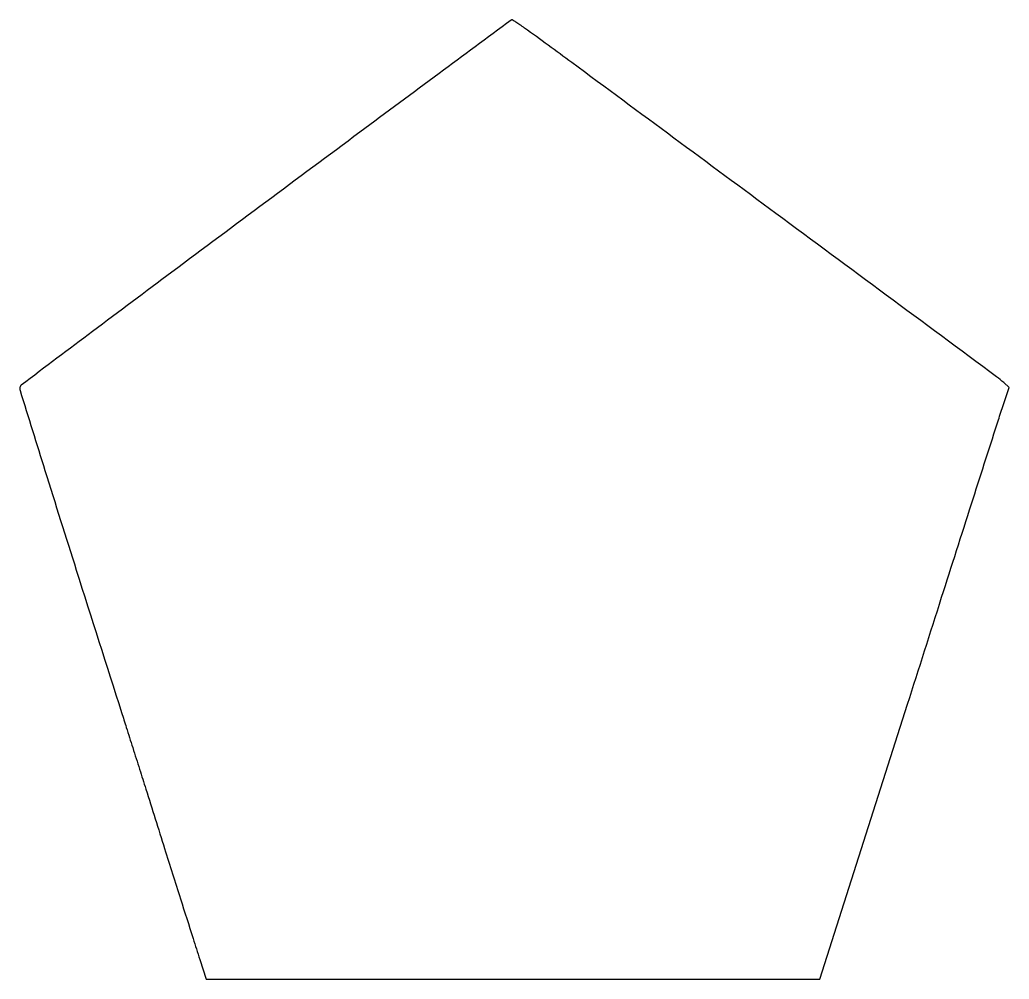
# Model space of a CAD drawing. Extents: x 0 to 388, y 0 to 376.
import ezdxf

# ---------------------------------------------------------------- set-up
doc = ezdxf.new("R2010")
doc.units = 0

msp = doc.modelspace()

# ---------------------------------------------------------------- linework, layer by layer
msp.add_lwpolyline([(96.522875, 304.488232, 0.000472), (59.698979, 277.058708, 0.000779), (28.641241, 253.803233, 0.000043), (0.691307, 232.803039, 0.152311), (0.21285, 232.138551, 0.157064), (0.198356, 230.713049, 0.000152), (9.957248, 199.356186, 0.001252), (22.24641, 160.256385, 0.000447), (39.979107, 104.5, -0.000349), (41.842947, 98.643556, -0.000145), (44.350488, 90.7375, -0.000144), (47.03073, 82.269959, -0.000186), (49.484531, 74.5, 0.000145), (56.847272, 51.179229, 0.00024), (63.073655, 31.510545, 0.000243), (68.015099, 15.953111, 0.001406), (70.650423, 7.75), (73.164244, 0), (193.400186, 0), (313.636127, 0), (347.981139, 107.75, -0.000112), (361.341189, 149.631924, -0.000167), (373.043377, 186.246293, -0.000069), (383.085645, 217.616072, -0.003585), (385.070229, 223.662911), (387.814307, 231.825822), (385.657153, 233.778314, 0.024679), (382.884192, 236.049702, 0.000014), (296.415851, 300.015567, 0.000092), (216.410874, 359.173848, 0.003339), (197.88057, 372.680044, 0.004721), (196.082507, 373.946725, 0.007343), (194.506305, 375.001148, 0.002867), (193.144948, 375.872147, 0.195334), (192.88057, 375.919608, 0.107846), (192.595996, 375.791486, 0.000004), (164.418512, 354.90348, 0.000211), (133.351693, 331.852826, 0.000127)], format="xyb", close=True)

doc.saveas('drawing.dxf')
